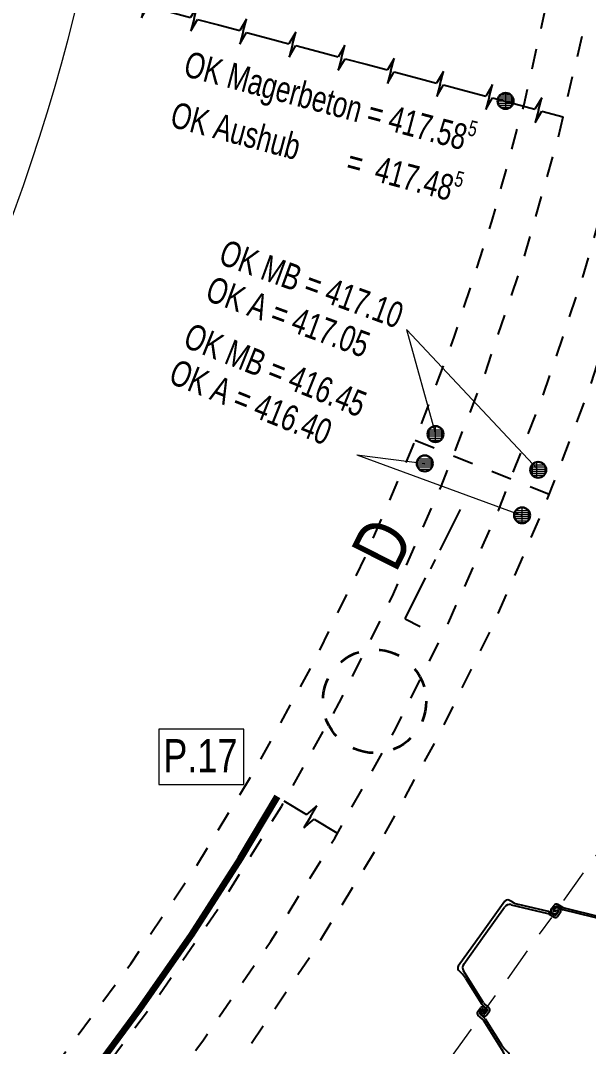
# Model space of a CAD drawing. Header units: metres. Extents: x 2681086.2 to 2681125.9, y 1225431.9 to 1225460.7.
# Drawn here: x 2681118.168 to 2681120.916, y 1225442.685 to 1225447.647 of the extents above; entities that cross this region are included whole.
import ezdxf

# ---------------------------------------------------------------- set-up
doc = ezdxf.new("R2010")
doc.units = ezdxf.units.M
for name, pattern in [('ALL_S17', [0.025, 0, -0.025]), ('AUSGEZOGEN', [0]), ('MITTE2_S7', [0.55, 0.375, -0.175]), ('STRICHLINIE2_S3', [0.125, 0.075, -0.05]), ('STRICHPUNKT2_S11', [0.245, 0.165, -0.04, 0, -0.04])]:
    doc.linetypes.add(name, pattern=pattern)
for name, color, linetype, lineweight in [('AXE', 4, 'MITTE2_S7', 18), ('Beton geschnitten', 8, 'AUSGEZOGEN', 25), ('Betonierfugen', 7, 'AUSGEZOGEN', 25), ('Design', 250, 'AUSGEZOGEN', 18), ('Stahl', 252, 'AUSGEZOGEN', 18), ('Standard', 7, 'AUSGEZOGEN', 13), ('Text Waende', 7, 'AUSGEZOGEN', 18), ('Vermassung Schnitte', 7, 'AUSGEZOGEN', 18)]:
    doc.layers.add(name, color=color, linetype=linetype, lineweight=lineweight)
doc.styles.add('ARIAL', font='arial.ttf')
pattern_1 = [(0, (2680800.786, 1224999.838), (0, 0.01), []), (90, (2680800.786, 1224999.838), (-0.01, 0), [])]

# ---------------------------------------------------------------- blocks, each defined once
blk = doc.blocks.new('COMPLEXOBJECT_64')
at = {"color": 7, "linetype": 'AUSGEZOGEN', "lineweight": 25, "transparency": 33554687}
for p, q in [((319.5936, 443.0152), (319.6074, 443.0344)), ((319.6152, 443.0282), (319.6033, 443.0116)), ((319.6207, 443.0279), (319.6194, 443.0288)), ((319.624, 443.0073), (319.622, 443.0258)), ((319.6241, 443.0371), (319.6302, 443.0328)), ((319.6171, 442.9801), (319.5954, 442.9992)), ((319.6041, 443.0049), (319.6251, 442.9864)), ((319.7192, 442.8206), (319.6217, 442.9748)), ((319.6309, 443.0106), (319.6278, 443.0063)), ((319.6297, 442.981), (319.7089, 442.8559)), ((319.7301, 442.8295), (319.7428, 442.817)), ((319.2506, 442.5377), (319.2644, 442.5569)), ((319.271, 442.5489), (319.2591, 442.5323)), ((319.2597, 442.5281), (319.2611, 442.5272)), ((319.2635, 442.5267), (319.2816, 442.5306)), ((319.3018, 442.5363), (319.2775, 442.5503)), ((319.2802, 442.5603), (319.3052, 442.5459)), ((319.2838, 442.5273), (319.2807, 442.523)), ((319.4522, 442.4986), (319.3084, 442.5336)), ((319.3117, 442.5432), (319.4889, 442.5)), ((319.2595, 442.5166), (319.2534, 442.521)), ((319.5, 442.4788), (319.484, 442.4868))]:
    blk.add_line(p, q, dxfattribs=at)
for points in [[(319.7444, 442.7975), (319.6317, 442.6405), (319.5189, 442.4835)], [(319.5204, 442.5117), (319.6193, 442.6494), (319.7182, 442.7871)]]:
    blk.add_lwpolyline(points, dxfattribs=at)
for centre, radius, start, end in [((319.6171, 443.0274), 0.012, 54.3126, 144.3126), ((319.6176, 443.0264), 0.003, 54.3126, 144.3126), ((319.619, 443.0255), 0.003, 6.3126, 54.3126), ((319.6244, 443.0246), 0.01, 13.7743, 54.3126), ((319.6147, 443.0223), 0.02, 324.3126, 13.7743), ((319.6034, 443.0082), 0.012, 144.3126, 228.602), ((319.6074, 443.0087), 0.005, 144.3126, 228.602), ((319.6005, 442.9614), 0.025, 32.3296, 48.602), ((319.6261, 443.0076), 0.00213, 186.3126, 324.3126), ((319.6086, 442.9677), 0.025, 32.3296, 48.602), ((319.8356, 442.9361), 0.15, 212.3296, 225.3126), ((319.6939, 442.8046), 0.03, 324.3126, 32.3296), ((319.7323, 442.8063), 0.015, 324.3126, 45.3126), ((319.2604, 442.5307), 0.012, 144.3126, 234.3126), ((319.2615, 442.5306), 0.003, 144.3126, 234.3126), ((319.2628, 442.5296), 0.003, 234.3126, 282.3126), ((319.2742, 442.5499), 0.012, 60.0232, 144.3126), ((319.275, 442.5459), 0.005, 60.0232, 144.3126), ((319.2821, 442.5285), 0.00213, 324.3126, 102.3126), ((319.3143, 442.5579), 0.025, 240.0232, 256.2957), ((319.3176, 442.5675), 0.025, 240.0232, 256.2957), ((319.2653, 442.5247), 0.01, 234.3126, 274.8509), ((319.2645, 442.5347), 0.02, 274.8509, 324.3126), ((319.4167, 442.3528), 0.15, 63.3126, 76.2957), ((319.496, 442.5292), 0.03, 256.2957, 324.3126), ((319.5067, 442.4922), 0.015, 243.3126, 324.3126)]:
    blk.add_arc(centre, radius, start, end, dxfattribs=at)
blk = doc.blocks.new('COMPLEXOBJECT_65')
at = {"color": 7, "linetype": 'AUSGEZOGEN', "lineweight": 25, "transparency": 33554687}
for p, q in [((319.7605, 443.5464), (319.7446, 443.5544)), ((319.7556, 443.5332), (319.9328, 443.49)), ((319.9362, 443.4996), (319.7924, 443.5347)), ((319.9912, 443.5122), (319.9851, 443.5166)), ((319.9394, 443.4874), (319.9644, 443.4729)), ((319.9671, 443.483), (319.9428, 443.497)), ((319.9638, 443.5102), (319.9608, 443.5059)), ((319.963, 443.5026), (319.9811, 443.5066)), ((319.9855, 443.5009), (319.9736, 443.4844)), ((319.9802, 443.4763), (319.9939, 443.4955)), ((319.9835, 443.5061), (319.9848, 443.5051)), ((319.5018, 443.2163), (319.5144, 443.2037)), ((319.6229, 443.0585), (319.5254, 443.2126)), ((319.5357, 443.1773), (319.6149, 443.0522)), ((319.6167, 443.0269), (319.6137, 443.0226)), ((319.6195, 443.0468), (319.6405, 443.0283)), ((319.6226, 443.0074), (319.6206, 443.0259)), ((319.6491, 443.034), (319.6275, 443.0531)), ((319.6412, 443.0216), (319.6294, 443.0051)), ((319.6143, 443.0005), (319.6204, 442.9961)), ((319.6252, 443.0044), (319.6238, 443.0053)), ((319.6372, 442.9988), (319.651, 443.018))]:
    blk.add_line(p, q, dxfattribs=at)
for points in [[(319.7257, 443.5497), (319.6129, 443.3927), (319.5001, 443.2357)], [(319.5263, 443.2461), (319.6252, 443.3838), (319.7242, 443.5216)]]:
    blk.add_lwpolyline(points, dxfattribs=at)
for centre, radius, start, end in [((319.7485, 443.5041), 0.03, 76.2956, 144.3126), ((319.7379, 443.541), 0.015, 63.3126, 144.3126), ((319.8279, 443.6804), 0.15, 243.3126, 256.2956), ((319.9801, 443.4985), 0.02, 94.8509, 144.3126), ((319.9792, 443.5085), 0.01, 54.3126, 94.8509), ((319.9269, 443.4657), 0.025, 60.0232, 76.2957), ((319.9303, 443.4753), 0.025, 60.0232, 76.2956), ((319.9625, 443.5047), 0.00213, 144.3126, 282.3126), ((319.9704, 443.4833), 0.012, 240.0232, 324.3126), ((319.9696, 443.4873), 0.005, 240.0232, 324.3126), ((319.9817, 443.5036), 0.003, 54.3126, 102.3126), ((319.9831, 443.5027), 0.003, 324.3126, 54.3126), ((319.9842, 443.5025), 0.012, 324.3126, 54.3126), ((319.5123, 443.2269), 0.015, 144.3126, 225.3126), ((319.5507, 443.2286), 0.03, 144.3126, 212.3296), ((319.4089, 443.0971), 0.15, 32.3296, 45.3126), ((319.6299, 443.011), 0.02, 144.3126, 193.7743), ((319.636, 443.0656), 0.025, 212.3296, 228.602), ((319.6185, 443.0257), 0.00213, 6.3126, 144.3126), ((319.644, 443.0718), 0.025, 212.3296, 228.602), ((319.6372, 443.0245), 0.005, 324.3126, 48.602), ((319.6412, 443.025), 0.012, 324.3126, 48.602), ((319.6202, 443.0086), 0.01, 193.7743, 234.3126), ((319.6274, 443.0058), 0.012, 234.3126, 324.3126), ((319.6256, 443.0078), 0.003, 186.3126, 234.3126), ((319.6269, 443.0068), 0.003, 234.3126, 324.3126)]:
    blk.add_arc(centre, radius, start, end, dxfattribs=at)
blk = doc.blocks.new('COMPLEXOBJECT_66')
at = {"color": 7, "linetype": 'AUSGEZOGEN', "lineweight": 25, "transparency": 33554687}
for p, q in [((320.2937, 443.9899), (320.3074, 444.009)), ((320.3171, 443.9548), (320.2955, 443.9739)), ((320.3153, 444.0028), (320.3034, 443.9862)), ((320.3041, 443.9796), (320.3252, 443.961)), ((320.3208, 444.0025), (320.3195, 444.0035)), ((320.3241, 443.982), (320.322, 444.0004)), ((320.3242, 444.0118), (320.3303, 444.0074)), ((320.331, 443.9852), (320.3279, 443.981)), ((320.4193, 443.7953), (320.3217, 443.9494)), ((320.3298, 443.9557), (320.4089, 443.8305)), ((320.4302, 443.8041), (320.4429, 443.7916)), ((319.9507, 443.5124), (319.9645, 443.5315)), ((319.971, 443.5235), (319.9591, 443.5069)), ((320.0019, 443.5109), (319.9776, 443.5249)), ((319.9802, 443.5349), (320.0052, 443.5205)), ((320.0118, 443.5179), (320.189, 443.4747)), ((319.9596, 443.4912), (319.9535, 443.4956)), ((319.9598, 443.5027), (319.9611, 443.5018)), ((319.9635, 443.5013), (319.9817, 443.5053)), ((319.9839, 443.5019), (319.9808, 443.4977)), ((320.1523, 443.4732), (320.0084, 443.5083)), ((320.2, 443.4535), (320.1841, 443.4615))]:
    blk.add_line(p, q, dxfattribs=at)
for points in [[(320.4445, 443.7722), (320.3317, 443.6151), (320.2189, 443.4581)], [(320.2205, 443.4863), (320.3194, 443.624), (320.4183, 443.7617)]]:
    blk.add_lwpolyline(points, dxfattribs=at)
for centre, radius, start, end in [((320.3172, 444.002), 0.012, 54.3126, 144.3126), ((320.3034, 443.9829), 0.012, 144.3126, 228.602), ((320.3074, 443.9833), 0.005, 144.3126, 228.602), ((320.3177, 444.001), 0.003, 54.3126, 144.3126), ((320.319, 444.0001), 0.003, 6.3126, 54.3126), ((320.3262, 443.9822), 0.00213, 186.3126, 324.3126), ((320.3244, 443.9993), 0.01, 13.7743, 54.3126), ((320.3147, 443.9969), 0.02, 324.3126, 13.7743), ((320.3006, 443.936), 0.025, 32.3296, 48.602), ((320.3086, 443.9423), 0.025, 32.3296, 48.602), ((320.5357, 443.9108), 0.15, 212.3296, 225.3126), ((320.3939, 443.7792), 0.03, 324.3126, 32.3296), ((320.4323, 443.7809), 0.015, 324.3126, 45.3126), ((319.9742, 443.5245), 0.012, 60.0232, 144.3126), ((319.9751, 443.5206), 0.005, 60.0232, 144.3126), ((320.0177, 443.5422), 0.025, 240.0232, 256.2957), ((319.9605, 443.5054), 0.012, 144.3126, 234.3126), ((319.9616, 443.5052), 0.003, 144.3126, 234.3126), ((319.9654, 443.4994), 0.01, 234.3126, 274.8509), ((319.9629, 443.5042), 0.003, 234.3126, 282.3126), ((319.9645, 443.5093), 0.02, 274.8509, 324.3126), ((319.9821, 443.5032), 0.00213, 324.3126, 102.3126), ((320.0143, 443.5326), 0.025, 240.0232, 256.2957), ((320.1167, 443.3275), 0.15, 63.3126, 76.2957), ((320.1961, 443.5038), 0.03, 256.2957, 324.3126), ((320.2068, 443.4669), 0.015, 243.3126, 324.3126)]:
    blk.add_arc(centre, radius, start, end, dxfattribs=at)
blk = doc.blocks.new('MUSTERELEMENT_8')
at = {"layer": 'Betonierfugen', "color": 7, "linetype": 'AUSGEZOGEN', "lineweight": 25, "transparency": 33554687}
for p, q in [((313.103, 449.1817), (313.2054, 449.1545)), ((313.2381, 449.2104), (313.2054, 449.1545)), ((313.222, 449.15), (313.2381, 449.2104)), ((313.222, 449.15), (313.206, 449.0896)), ((313.206, 449.0896), (313.2387, 449.1456)), ((313.2387, 449.1456), (313.3411, 449.1183)), ((313.4762, 449.1471), (313.4434, 449.0911)), ((313.4601, 449.0867), (313.4762, 449.1471)), ((313.3411, 449.1183), (313.4434, 449.0911)), ((313.4601, 449.0867), (313.444, 449.0263)), ((313.444, 449.0263), (313.4768, 449.0822)), ((313.4768, 449.0822), (313.5791, 449.055)), ((313.7143, 449.0837), (313.6815, 449.0277)), ((313.6982, 449.0233), (313.7143, 449.0837)), ((313.5791, 449.055), (313.6815, 449.0277)), ((313.6982, 449.0233), (313.6821, 448.9629)), ((313.6821, 448.9629), (313.7148, 449.0188)), ((313.7148, 449.0188), (313.8172, 448.9916)), ((313.8172, 448.9916), (313.9196, 448.9643)), ((313.9523, 449.0203), (313.9196, 448.9643)), ((313.9362, 448.9599), (313.9523, 449.0203)), ((313.9362, 448.9599), (313.9202, 448.8995)), ((313.9202, 448.8995), (313.9529, 448.9555)), ((313.9529, 448.9555), (314.0553, 448.9282)), ((314.0553, 448.9282), (314.1577, 448.901)), ((314.1904, 448.9569), (314.1577, 448.901)), ((314.1743, 448.8965), (314.1904, 448.9569)), ((314.1743, 448.8965), (314.1582, 448.8361)), ((314.1582, 448.8361), (314.191, 448.8921)), ((314.191, 448.8921), (314.2934, 448.8648)), ((314.4285, 448.8935), (314.3957, 448.8376)), ((314.4124, 448.8331), (314.4285, 448.8935)), ((314.2934, 448.8648), (314.3957, 448.8376)), ((314.4124, 448.8331), (314.3963, 448.7728)), ((314.3963, 448.7728), (314.4291, 448.8287)), ((314.4291, 448.8287), (314.5314, 448.8015)), ((314.6665, 448.8302), (314.6338, 448.7742)), ((314.6505, 448.7698), (314.6665, 448.8302)), ((314.5314, 448.8015), (314.6338, 448.7742)), ((314.6505, 448.7698), (314.6344, 448.7094)), ((314.6344, 448.7094), (314.6671, 448.7653)), ((314.6671, 448.7653), (314.7695, 448.7381)), ((314.7695, 448.7381), (314.8719, 448.7108)), ((314.9046, 448.7668), (314.8719, 448.7108)), ((314.8885, 448.7064), (314.9046, 448.7668)), ((314.8885, 448.7064), (314.8724, 448.646)), ((314.8724, 448.646), (314.9052, 448.702)), ((314.9052, 448.702), (315.0076, 448.6747)), ((315.1427, 448.7034), (315.1099, 448.6475)), ((315.1266, 448.643), (315.1427, 448.7034)), ((315.0076, 448.6747), (315.1099, 448.6475)), ((315.1266, 448.643), (315.1105, 448.5826)), ((315.1105, 448.5826), (315.1433, 448.6386)), ((315.1433, 448.6386), (315.2456, 448.6113)), ((315.3807, 448.64), (315.348, 448.5841)), ((315.3647, 448.5796), (315.3807, 448.64)), ((315.2456, 448.6113), (315.348, 448.5841)), ((315.3647, 448.5796), (315.3486, 448.5192)), ((315.6188, 448.5767), (315.5861, 448.5207)), ((315.6027, 448.5163), (315.6188, 448.5767)), ((315.3486, 448.5192), (315.3813, 448.5752)), ((315.3813, 448.5752), (315.4837, 448.548)), ((315.4837, 448.548), (315.5861, 448.5207)), ((315.6027, 448.5163), (315.5867, 448.4559)), ((315.5867, 448.4559), (315.6194, 448.5118)), ((315.6194, 448.5118), (315.7218, 448.4846)), ((315.7218, 448.4846), (315.8241, 448.4573)), ((315.8569, 448.5133), (315.8241, 448.4573)), ((315.8408, 448.4529), (315.8569, 448.5133)), ((315.8408, 448.4529), (315.8247, 448.3925)), ((315.8247, 448.3925), (315.8575, 448.4484)), ((315.8575, 448.4484), (315.9598, 448.4212)), ((316.095, 448.4499), (316.0622, 448.3939)), ((316.0789, 448.3895), (316.095, 448.4499)), ((315.9598, 448.4212), (316.0622, 448.3939)), ((316.0789, 448.3895), (316.0628, 448.3291)), ((316.0628, 448.3291), (316.0955, 448.3851)), ((316.0955, 448.3851), (316.1979, 448.3578)), ((316.333, 448.3865), (316.3003, 448.3306)), ((316.3169, 448.3261), (316.333, 448.3865)), ((316.1979, 448.3578), (316.3003, 448.3306)), ((316.3169, 448.3261), (316.3009, 448.2657)), ((316.3009, 448.2657), (316.3336, 448.3217)), ((316.3336, 448.3217), (316.436, 448.2944)), ((316.436, 448.2944), (316.5383, 448.2672)), ((316.5711, 448.3231), (316.5383, 448.2672)), ((316.555, 448.2628), (316.5711, 448.3231)), ((316.555, 448.2628), (316.5389, 448.2024)), ((316.5389, 448.2024), (316.5717, 448.2583)), ((316.5717, 448.2583), (316.674, 448.2311)), ((316.674, 448.2311), (316.7764, 448.2038)), ((316.8092, 448.2598), (316.7764, 448.2038)), ((316.7931, 448.1994), (316.8092, 448.2598)), ((316.7931, 448.1994), (316.777, 448.139)), ((316.777, 448.139), (316.8097, 448.1949)), ((316.8097, 448.1949), (316.9121, 448.1677)), ((317.0472, 448.1964), (317.0145, 448.1404)), ((317.0312, 448.136), (317.0472, 448.1964)), ((316.9121, 448.1677), (317.0145, 448.1404)), ((317.0312, 448.136), (317.0151, 448.0756)), ((317.0151, 448.0756), (317.0478, 448.1316)), ((317.0478, 448.1316), (317.1502, 448.1043)), ((317.2853, 448.133), (317.2526, 448.0771)), ((317.2692, 448.0726), (317.2853, 448.133)), ((317.1502, 448.1043), (317.2526, 448.0771)), ((317.2692, 448.0726), (317.2531, 448.0122)), ((317.2531, 448.0122), (317.2859, 448.0682)), ((317.2859, 448.0682), (317.3883, 448.0409)), ((317.3883, 448.0409), (317.4906, 448.0137)), ((317.5234, 448.0696), (317.4906, 448.0137)), ((317.5073, 448.0092), (317.5234, 448.0696)), ((317.5073, 448.0092), (317.4912, 447.9488)), ((317.4912, 447.9488), (317.524, 448.0048)), ((317.524, 448.0048), (317.6263, 447.9776)), ((317.7614, 448.0063), (317.7287, 447.9503)), ((317.7454, 447.9459), (317.7614, 448.0063)), ((317.6263, 447.9776), (317.7287, 447.9503)), ((317.7454, 447.9459), (317.7293, 447.8855)), ((317.7293, 447.8855), (317.762, 447.9414)), ((317.762, 447.9414), (317.8644, 447.9142)), ((317.9995, 447.9429), (317.9668, 447.8869)), ((317.9834, 447.8825), (317.9995, 447.9429)), ((317.8644, 447.9142), (317.9668, 447.8869)), ((317.9834, 447.8825), (317.9674, 447.8221)), ((317.9674, 447.8221), (318.0001, 447.8781)), ((318.0001, 447.8781), (318.1025, 447.8508)), ((318.1025, 447.8508), (318.2048, 447.8235)), ((318.2376, 447.8795), (318.2048, 447.8235)), ((318.2215, 447.8191), (318.2376, 447.8795)), ((318.2215, 447.8191), (318.2054, 447.7587)), ((318.2054, 447.7587), (318.2382, 447.8147)), ((318.2382, 447.8147), (318.3405, 447.7874)), ((318.3405, 447.7874), (318.4429, 447.7602)), ((318.4757, 447.8161), (318.4429, 447.7602)), ((318.4596, 447.7557), (318.4757, 447.8161)), ((318.4596, 447.7557), (318.4435, 447.6953)), ((318.4435, 447.6953), (318.4762, 447.7513)), ((318.4762, 447.7513), (318.5786, 447.724)), ((318.7137, 447.7528), (318.681, 447.6968)), ((318.6976, 447.6924), (318.7137, 447.7528)), ((318.5786, 447.724), (318.681, 447.6968)), ((318.6976, 447.6924), (318.6816, 447.632)), ((318.6816, 447.632), (318.7143, 447.6879)), ((318.7143, 447.6879), (318.8167, 447.6607)), ((318.9518, 447.6894), (318.919, 447.6334)), ((318.9357, 447.629), (318.9518, 447.6894)), ((318.8167, 447.6607), (318.919, 447.6334)), ((318.9357, 447.629), (318.9196, 447.5686)), ((318.9196, 447.5686), (318.9524, 447.6245)), ((318.9524, 447.6245), (319.0547, 447.5973)), ((319.0547, 447.5973), (319.1571, 447.57)), ((319.1899, 447.626), (319.1571, 447.57)), ((319.1738, 447.5656), (319.1899, 447.626)), ((319.1738, 447.5656), (319.1577, 447.5052)), ((319.1577, 447.5052), (319.1904, 447.5612)), ((319.1904, 447.5612), (319.2928, 447.5339)), ((319.4279, 447.5626), (319.3952, 447.5067)), ((319.4119, 447.5022), (319.4279, 447.5626)), ((319.2928, 447.5339), (319.3952, 447.5067)), ((319.4119, 447.5022), (319.3958, 447.4418)), ((319.3958, 447.4418), (319.4285, 447.4978)), ((319.4285, 447.4978), (319.5309, 447.4705)), ((319.666, 447.4992), (319.6333, 447.4433)), ((319.6499, 447.4388), (319.666, 447.4992)), ((319.5309, 447.4705), (319.6333, 447.4433)), ((319.6499, 447.4388), (319.6338, 447.3785)), ((319.9041, 447.4359), (319.8713, 447.3799)), ((319.888, 447.3755), (319.9041, 447.4359)), ((319.6338, 447.3785), (319.6666, 447.4344)), ((319.6666, 447.4344), (319.769, 447.4072)), ((319.769, 447.4072), (319.8713, 447.3799)), ((319.888, 447.3755), (319.8719, 447.3151)), ((319.8719, 447.3151), (319.9047, 447.371)), ((319.9047, 447.371), (320.007, 447.3438)), ((320.007, 447.3438), (320.007, 447.3438))]:
    blk.add_line(p, q, dxfattribs=at)
blk = doc.blocks.new('MUSTERELEMENT_14')
at = {"layer": 'Betonierfugen', "color": 7, "linetype": 'AUSGEZOGEN', "lineweight": 25, "transparency": 33554687}
for p, q in [((318.6558, 444.0351), (318.7664, 443.9687)), ((318.8166, 444.0115), (318.7664, 443.9687)), ((318.7844, 443.9579), (318.8166, 444.0115)), ((318.7844, 443.9579), (318.7523, 443.9043)), ((318.7523, 443.9043), (318.8025, 443.9471)), ((318.8025, 443.9471), (318.9131, 443.8807)), ((318.9131, 443.8807), (318.9131, 443.8807))]:
    blk.add_line(p, q, dxfattribs=at)

msp = doc.modelspace()

# ---------------------------------------------------------------- hatches: boundary and pattern name
at = {"layer": 'Standard', "linetype": 'AUSGEZOGEN', "lineweight": 13, "transparency": 33554687}
h = msp.add_hatch(dxfattribs=at)
h.set_pattern_fill('SCHRAFFUR_10', scale=0.05, style=0, pattern_type=2)
h.set_pattern_definition(pattern_1)
h.paths.add_polyline_path([(2681120.535, 1225447.225), (2681120.537, 1225447.226), (2681120.539, 1225447.227), (2681120.541, 1225447.229), (2681120.543, 1225447.231), (2681120.544, 1225447.232), (2681120.546, 1225447.234), (2681120.547, 1225447.236), (2681120.548, 1225447.238), (2681120.55, 1225447.24), (2681120.551, 1225447.242), (2681120.552, 1225447.245), (2681120.552, 1225447.247), (2681120.553, 1225447.249), (2681120.553, 1225447.252), (2681120.554, 1225447.254), (2681120.554, 1225447.257), (2681120.554, 1225447.259), (2681120.554, 1225447.261), (2681120.553, 1225447.264), (2681120.553, 1225447.266), (2681120.552, 1225447.268), (2681120.552, 1225447.271), (2681120.551, 1225447.273), (2681120.55, 1225447.275), (2681120.548, 1225447.277), (2681120.547, 1225447.279), (2681120.546, 1225447.281), (2681120.544, 1225447.283), (2681120.542, 1225447.285), (2681120.541, 1225447.287), (2681120.539, 1225447.288), (2681120.537, 1225447.29), (2681120.535, 1225447.291), (2681120.533, 1225447.292), (2681120.531, 1225447.293), (2681120.528, 1225447.294), (2681120.526, 1225447.295), (2681120.524, 1225447.295), (2681120.521, 1225447.296), (2681120.519, 1225447.296), (2681120.516, 1225447.296), (2681120.514, 1225447.296), (2681120.512, 1225447.296), (2681120.509, 1225447.296), (2681120.507, 1225447.295), (2681120.505, 1225447.295), (2681120.502, 1225447.294), (2681120.5, 1225447.293), (2681120.498, 1225447.292), (2681120.496, 1225447.291), (2681120.494, 1225447.29), (2681120.492, 1225447.288), (2681120.49, 1225447.287), (2681120.488, 1225447.285), (2681120.486, 1225447.283), (2681120.485, 1225447.281), (2681120.483, 1225447.279), (2681120.482, 1225447.277), (2681120.481, 1225447.275), (2681120.48, 1225447.273), (2681120.479, 1225447.271), (2681120.478, 1225447.268), (2681120.478, 1225447.266), (2681120.477, 1225447.264), (2681120.477, 1225447.261), (2681120.477, 1225447.259), (2681120.477, 1225447.257), (2681120.477, 1225447.254), (2681120.477, 1225447.252), (2681120.478, 1225447.249), (2681120.478, 1225447.247), (2681120.479, 1225447.245), (2681120.48, 1225447.242), (2681120.481, 1225447.24), (2681120.482, 1225447.238), (2681120.484, 1225447.236), (2681120.485, 1225447.234), (2681120.486, 1225447.232), (2681120.488, 1225447.231), (2681120.49, 1225447.229), (2681120.492, 1225447.227), (2681120.494, 1225447.226), (2681120.496, 1225447.225), (2681120.498, 1225447.223), (2681120.5, 1225447.222), (2681120.502, 1225447.222), (2681120.505, 1225447.221), (2681120.507, 1225447.22), (2681120.509, 1225447.22), (2681120.512, 1225447.219), (2681120.514, 1225447.219), (2681120.517, 1225447.219), (2681120.519, 1225447.219), (2681120.521, 1225447.22), (2681120.524, 1225447.22), (2681120.526, 1225447.221), (2681120.528, 1225447.222), (2681120.531, 1225447.222), (2681120.533, 1225447.223)], flags=0)
h = msp.add_hatch(dxfattribs=at)
h.set_pattern_fill('SCHRAFFUR_10', scale=0.05, style=0, pattern_type=2)
h.set_pattern_definition(pattern_1)
h.paths.add_polyline_path([(2681120.163, 1225445.683), (2681120.161, 1225445.682), (2681120.159, 1225445.681), (2681120.157, 1225445.68), (2681120.155, 1225445.679), (2681120.153, 1225445.677), (2681120.151, 1225445.676), (2681120.149, 1225445.674), (2681120.147, 1225445.672), (2681120.146, 1225445.67), (2681120.144, 1225445.669), (2681120.143, 1225445.667), (2681120.142, 1225445.664), (2681120.141, 1225445.662), (2681120.14, 1225445.66), (2681120.139, 1225445.658), (2681120.139, 1225445.655), (2681120.138, 1225445.653), (2681120.138, 1225445.651), (2681120.138, 1225445.648), (2681120.138, 1225445.646), (2681120.138, 1225445.643), (2681120.138, 1225445.641), (2681120.138, 1225445.639), (2681120.139, 1225445.636), (2681120.14, 1225445.634), (2681120.14, 1225445.632), (2681120.141, 1225445.63), (2681120.143, 1225445.627), (2681120.144, 1225445.625), (2681120.145, 1225445.623), (2681120.147, 1225445.621), (2681120.148, 1225445.62), (2681120.15, 1225445.618), (2681120.152, 1225445.616), (2681120.154, 1225445.615), (2681120.156, 1225445.614), (2681120.158, 1225445.612), (2681120.16, 1225445.611), (2681120.163, 1225445.611), (2681120.165, 1225445.61), (2681120.167, 1225445.609), (2681120.169, 1225445.609), (2681120.172, 1225445.608), (2681120.174, 1225445.608), (2681120.177, 1225445.608), (2681120.179, 1225445.608), (2681120.182, 1225445.608), (2681120.184, 1225445.609), (2681120.186, 1225445.609), (2681120.189, 1225445.61), (2681120.191, 1225445.611), (2681120.193, 1225445.612), (2681120.195, 1225445.613), (2681120.197, 1225445.614), (2681120.199, 1225445.616), (2681120.201, 1225445.617), (2681120.203, 1225445.619), (2681120.205, 1225445.621), (2681120.206, 1225445.623), (2681120.208, 1225445.625), (2681120.209, 1225445.627), (2681120.21, 1225445.629), (2681120.211, 1225445.631), (2681120.212, 1225445.633), (2681120.213, 1225445.635), (2681120.213, 1225445.638), (2681120.214, 1225445.64), (2681120.214, 1225445.642), (2681120.214, 1225445.645), (2681120.214, 1225445.647), (2681120.214, 1225445.65), (2681120.214, 1225445.652), (2681120.214, 1225445.654), (2681120.213, 1225445.657), (2681120.212, 1225445.659), (2681120.211, 1225445.661), (2681120.21, 1225445.664), (2681120.209, 1225445.666), (2681120.208, 1225445.668), (2681120.207, 1225445.67), (2681120.205, 1225445.672), (2681120.204, 1225445.673), (2681120.202, 1225445.675), (2681120.2, 1225445.677), (2681120.198, 1225445.678), (2681120.196, 1225445.679), (2681120.194, 1225445.681), (2681120.192, 1225445.682), (2681120.189, 1225445.683), (2681120.187, 1225445.683), (2681120.185, 1225445.684), (2681120.182, 1225445.684), (2681120.18, 1225445.685), (2681120.178, 1225445.685), (2681120.175, 1225445.685), (2681120.173, 1225445.685), (2681120.17, 1225445.685), (2681120.168, 1225445.684), (2681120.166, 1225445.684)], flags=0)
h = msp.add_hatch(dxfattribs=at)
h.set_pattern_fill('SCHRAFFUR_10', scale=0.05, style=0, pattern_type=2)
h.set_pattern_definition(pattern_1)
h.paths.add_polyline_path([(2681120.112, 1225445.541), (2681120.11, 1225445.54), (2681120.107, 1225445.539), (2681120.105, 1225445.538), (2681120.103, 1225445.537), (2681120.101, 1225445.536), (2681120.099, 1225445.534), (2681120.098, 1225445.532), (2681120.096, 1225445.531), (2681120.094, 1225445.529), (2681120.093, 1225445.527), (2681120.092, 1225445.525), (2681120.09, 1225445.523), (2681120.089, 1225445.521), (2681120.088, 1225445.518), (2681120.088, 1225445.516), (2681120.087, 1225445.514), (2681120.086, 1225445.511), (2681120.086, 1225445.509), (2681120.086, 1225445.507), (2681120.086, 1225445.504), (2681120.086, 1225445.502), (2681120.086, 1225445.499), (2681120.087, 1225445.497), (2681120.087, 1225445.495), (2681120.088, 1225445.492), (2681120.089, 1225445.49), (2681120.09, 1225445.488), (2681120.091, 1225445.486), (2681120.092, 1225445.484), (2681120.094, 1225445.482), (2681120.095, 1225445.48), (2681120.097, 1225445.478), (2681120.099, 1225445.476), (2681120.1, 1225445.475), (2681120.102, 1225445.473), (2681120.104, 1225445.472), (2681120.106, 1225445.471), (2681120.109, 1225445.47), (2681120.111, 1225445.469), (2681120.113, 1225445.468), (2681120.116, 1225445.468), (2681120.118, 1225445.467), (2681120.12, 1225445.467), (2681120.123, 1225445.467), (2681120.125, 1225445.466), (2681120.128, 1225445.467), (2681120.13, 1225445.467), (2681120.132, 1225445.467), (2681120.135, 1225445.468), (2681120.137, 1225445.469), (2681120.139, 1225445.469), (2681120.141, 1225445.47), (2681120.144, 1225445.472), (2681120.146, 1225445.473), (2681120.148, 1225445.474), (2681120.149, 1225445.476), (2681120.151, 1225445.477), (2681120.153, 1225445.479), (2681120.154, 1225445.481), (2681120.156, 1225445.483), (2681120.157, 1225445.485), (2681120.158, 1225445.487), (2681120.159, 1225445.489), (2681120.16, 1225445.491), (2681120.161, 1225445.494), (2681120.162, 1225445.496), (2681120.162, 1225445.498), (2681120.163, 1225445.501), (2681120.163, 1225445.503), (2681120.163, 1225445.506), (2681120.163, 1225445.508), (2681120.162, 1225445.51), (2681120.162, 1225445.513), (2681120.161, 1225445.515), (2681120.161, 1225445.518), (2681120.16, 1225445.52), (2681120.159, 1225445.522), (2681120.158, 1225445.524), (2681120.156, 1225445.526), (2681120.155, 1225445.528), (2681120.154, 1225445.53), (2681120.152, 1225445.532), (2681120.15, 1225445.533), (2681120.148, 1225445.535), (2681120.146, 1225445.536), (2681120.144, 1225445.538), (2681120.142, 1225445.539), (2681120.14, 1225445.54), (2681120.138, 1225445.541), (2681120.136, 1225445.542), (2681120.133, 1225445.542), (2681120.131, 1225445.543), (2681120.128, 1225445.543), (2681120.126, 1225445.543), (2681120.124, 1225445.543), (2681120.121, 1225445.543), (2681120.119, 1225445.543), (2681120.116, 1225445.543), (2681120.114, 1225445.542)], flags=0)
h = msp.add_hatch(dxfattribs=at)
h.set_pattern_fill('SCHRAFFUR_10', scale=0.05, style=0, pattern_type=2)
h.set_pattern_definition(pattern_1)
h.paths.add_polyline_path([(2681120.661, 1225445.51), (2681120.658, 1225445.509), (2681120.656, 1225445.508), (2681120.654, 1225445.507), (2681120.652, 1225445.506), (2681120.65, 1225445.504), (2681120.648, 1225445.503), (2681120.646, 1225445.501), (2681120.645, 1225445.5), (2681120.643, 1225445.498), (2681120.642, 1225445.496), (2681120.64, 1225445.494), (2681120.639, 1225445.492), (2681120.638, 1225445.489), (2681120.637, 1225445.487), (2681120.636, 1225445.485), (2681120.636, 1225445.483), (2681120.635, 1225445.48), (2681120.635, 1225445.478), (2681120.635, 1225445.475), (2681120.635, 1225445.473), (2681120.635, 1225445.471), (2681120.635, 1225445.468), (2681120.636, 1225445.466), (2681120.636, 1225445.464), (2681120.637, 1225445.461), (2681120.638, 1225445.459), (2681120.639, 1225445.457), (2681120.64, 1225445.455), (2681120.641, 1225445.453), (2681120.643, 1225445.451), (2681120.644, 1225445.449), (2681120.646, 1225445.447), (2681120.647, 1225445.445), (2681120.649, 1225445.444), (2681120.651, 1225445.442), (2681120.653, 1225445.441), (2681120.655, 1225445.44), (2681120.658, 1225445.439), (2681120.66, 1225445.438), (2681120.662, 1225445.437), (2681120.664, 1225445.436), (2681120.667, 1225445.436), (2681120.669, 1225445.436), (2681120.672, 1225445.435), (2681120.674, 1225445.435), (2681120.676, 1225445.435), (2681120.679, 1225445.436), (2681120.681, 1225445.436), (2681120.684, 1225445.437), (2681120.686, 1225445.437), (2681120.688, 1225445.438), (2681120.69, 1225445.439), (2681120.692, 1225445.44), (2681120.694, 1225445.442), (2681120.696, 1225445.443), (2681120.698, 1225445.445), (2681120.7, 1225445.446), (2681120.702, 1225445.448), (2681120.703, 1225445.45), (2681120.705, 1225445.452), (2681120.706, 1225445.454), (2681120.707, 1225445.456), (2681120.708, 1225445.458), (2681120.709, 1225445.46), (2681120.71, 1225445.463), (2681120.711, 1225445.465), (2681120.711, 1225445.467), (2681120.712, 1225445.47), (2681120.712, 1225445.472), (2681120.712, 1225445.475), (2681120.712, 1225445.477), (2681120.711, 1225445.479), (2681120.711, 1225445.482), (2681120.71, 1225445.484), (2681120.71, 1225445.486), (2681120.709, 1225445.489), (2681120.708, 1225445.491), (2681120.707, 1225445.493), (2681120.705, 1225445.495), (2681120.704, 1225445.497), (2681120.702, 1225445.499), (2681120.701, 1225445.501), (2681120.699, 1225445.502), (2681120.697, 1225445.504), (2681120.695, 1225445.505), (2681120.693, 1225445.507), (2681120.691, 1225445.508), (2681120.689, 1225445.509), (2681120.687, 1225445.51), (2681120.684, 1225445.511), (2681120.682, 1225445.511), (2681120.68, 1225445.512), (2681120.677, 1225445.512), (2681120.675, 1225445.512), (2681120.673, 1225445.512), (2681120.67, 1225445.512), (2681120.668, 1225445.512), (2681120.665, 1225445.511), (2681120.663, 1225445.511)], flags=0)
h = msp.add_hatch(dxfattribs=at)
h.set_pattern_fill('SCHRAFFUR_10', scale=0.05, style=0, pattern_type=2)
h.set_pattern_definition(pattern_1)
h.paths.add_polyline_path([(2681120.582, 1225445.29), (2681120.58, 1225445.289), (2681120.577, 1225445.288), (2681120.575, 1225445.287), (2681120.573, 1225445.286), (2681120.571, 1225445.285), (2681120.569, 1225445.283), (2681120.568, 1225445.281), (2681120.566, 1225445.28), (2681120.564, 1225445.278), (2681120.563, 1225445.276), (2681120.562, 1225445.274), (2681120.56, 1225445.272), (2681120.559, 1225445.27), (2681120.558, 1225445.267), (2681120.558, 1225445.265), (2681120.557, 1225445.263), (2681120.557, 1225445.26), (2681120.556, 1225445.258), (2681120.556, 1225445.256), (2681120.556, 1225445.253), (2681120.556, 1225445.251), (2681120.556, 1225445.248), (2681120.557, 1225445.246), (2681120.557, 1225445.244), (2681120.558, 1225445.241), (2681120.559, 1225445.239), (2681120.56, 1225445.237), (2681120.561, 1225445.235), (2681120.562, 1225445.233), (2681120.564, 1225445.231), (2681120.565, 1225445.229), (2681120.567, 1225445.227), (2681120.569, 1225445.225), (2681120.571, 1225445.224), (2681120.572, 1225445.222), (2681120.574, 1225445.221), (2681120.577, 1225445.22), (2681120.579, 1225445.219), (2681120.581, 1225445.218), (2681120.583, 1225445.217), (2681120.586, 1225445.216), (2681120.588, 1225445.216), (2681120.59, 1225445.216), (2681120.593, 1225445.215), (2681120.595, 1225445.215), (2681120.598, 1225445.215), (2681120.6, 1225445.216), (2681120.602, 1225445.216), (2681120.605, 1225445.217), (2681120.607, 1225445.217), (2681120.609, 1225445.218), (2681120.612, 1225445.219), (2681120.614, 1225445.22), (2681120.616, 1225445.222), (2681120.618, 1225445.223), (2681120.62, 1225445.225), (2681120.621, 1225445.226), (2681120.623, 1225445.228), (2681120.625, 1225445.23), (2681120.626, 1225445.232), (2681120.627, 1225445.234), (2681120.629, 1225445.236), (2681120.63, 1225445.238), (2681120.631, 1225445.24), (2681120.631, 1225445.243), (2681120.632, 1225445.245), (2681120.632, 1225445.247), (2681120.633, 1225445.25), (2681120.633, 1225445.252), (2681120.633, 1225445.255), (2681120.633, 1225445.257), (2681120.633, 1225445.259), (2681120.632, 1225445.262), (2681120.632, 1225445.264), (2681120.631, 1225445.266), (2681120.63, 1225445.269), (2681120.629, 1225445.271), (2681120.628, 1225445.273), (2681120.627, 1225445.275), (2681120.625, 1225445.277), (2681120.624, 1225445.279), (2681120.622, 1225445.281), (2681120.62, 1225445.282), (2681120.618, 1225445.284), (2681120.617, 1225445.285), (2681120.614, 1225445.287), (2681120.612, 1225445.288), (2681120.61, 1225445.289), (2681120.608, 1225445.29), (2681120.606, 1225445.291), (2681120.603, 1225445.291), (2681120.601, 1225445.292), (2681120.599, 1225445.292), (2681120.596, 1225445.292), (2681120.594, 1225445.292), (2681120.591, 1225445.292), (2681120.589, 1225445.292), (2681120.587, 1225445.291), (2681120.584, 1225445.291)], flags=0)

# ---------------------------------------------------------------- linework, layer by layer
at = {"layer": 'AXE', "color": 52, "linetype": 'AUSGEZOGEN', "transparency": 33554687}
for p, q in [((2681120.765, 1225443.34), (2681120.757, 1225443.345)), ((2681120.757, 1225443.345), (2681120.765, 1225443.34)), ((2681120.758, 1225443.339), (2681120.764, 1225443.347)), ((2681120.764, 1225443.347), (2681120.758, 1225443.339)), ((2681120.407, 1225442.858), (2681120.415, 1225442.852)), ((2681120.415, 1225442.852), (2681120.407, 1225442.858)), ((2681120.415, 1225442.852), (2681120.407, 1225442.858)), ((2681120.407, 1225442.858), (2681120.415, 1225442.852)), ((2681120.407, 1225442.858), (2681120.415, 1225442.852)), ((2681120.415, 1225442.852), (2681120.407, 1225442.858)), ((2681120.408, 1225442.851), (2681120.414, 1225442.859)), ((2681120.414, 1225442.859), (2681120.408, 1225442.851)), ((2681120.414, 1225442.859), (2681120.408, 1225442.851)), ((2681120.408, 1225442.851), (2681120.414, 1225442.859)), ((2681120.408, 1225442.851), (2681120.414, 1225442.859)), ((2681120.414, 1225442.859), (2681120.408, 1225442.851))]:
    msp.add_line(p, q, dxfattribs=at)
at = {"layer": 'Beton geschnitten', "color": 7, "linetype": 'ALL_S17', "lineweight": 25, "transparency": 33554687}
msp.add_line((2681120.077, 1225445.617), (2681120.727, 1225445.356), dxfattribs=at)
for radius, start, end in [(12.45, 264.8419, 348.6801), (13.15, 264.7689, 348.4889), (12.65, 264.8202, 348.0605), (12.95, 264.7889, 348.0605)]:
    msp.add_arc((2681108.527, 1225450.264), radius, start, end, dxfattribs=at)
at = {"layer": 'Beton geschnitten', "transparency": 33554687}
for radius in [15.371, 16.371]:
    msp.add_arc((2681108.527, 1225450.258), radius, 261.6608, 345.8775, dxfattribs=at)
at = {"layer": 'Design', "color": 7, "linetype": 'STRICHLINIE2_S3', "lineweight": 35, "transparency": 33554687}
msp.add_circle((2681119.881, 1225444.355), 0.25, dxfattribs=at)
at = {"layer": 'Design', "color": 7, "linetype": 'AUSGEZOGEN', "lineweight": 13, "transparency": 33554687}
msp.add_arc((2681108.825, 1225450.091), 9.9032, 301.2063, 346.6118, dxfattribs=at)
at = {"layer": 'Stahl', "color": 7, "linetype": 'AUSGEZOGEN', "lineweight": 13, "transparency": 33554687}
for p, q in [((2681120.035, 1225446.152), (2681120.673, 1225445.474)), ((2681120.035, 1225446.152), (2681120.176, 1225445.647)), ((2681119.796, 1225445.546), (2681120.595, 1225445.254)), ((2681119.796, 1225445.546), (2681120.124, 1225445.505))]:
    msp.add_line(p, q, dxfattribs=at)
at = {"layer": 'Stahl', "color": 5, "linetype": 'AUSGEZOGEN', "lineweight": 100, "transparency": 33554687}
msp.add_lwpolyline([(2681114.259, 1225439.004), (2681114.515, 1225439.137), (2681114.896, 1225439.352), (2681115.269, 1225439.581), (2681115.634, 1225439.822), (2681115.99, 1225440.076), (2681116.338, 1225440.342), (2681116.676, 1225440.62), (2681117.004, 1225440.909), (2681117.322, 1225441.209), (2681117.63, 1225441.521), (2681117.926, 1225441.843), (2681118.211, 1225442.174), (2681118.485, 1225442.516), (2681118.746, 1225442.867), (2681118.996, 1225443.226), (2681119.232, 1225443.594), (2681119.411, 1225443.894)], dxfattribs=at)
at = {"layer": 'Standard', "color": 7, "linetype": 'AUSGEZOGEN', "lineweight": 25, "transparency": 33554687}
for p, q in [((2681120.296, 1225445.283), (2681120.197, 1225445.086)), ((2681120.174, 1225445.041), (2681120.151, 1225444.996)), ((2681120.174, 1225445.041), (2681120.174, 1225445.041)), ((2681120.029, 1225444.753), (2681120.128, 1225444.951)), ((2681120.029, 1225444.753), (2681120.102, 1225444.716))]:
    msp.add_line(p, q, dxfattribs=at)
msp.add_lwpolyline([(2681120.151, 1225444.996), (2681120.151, 1225444.996)], close=True, dxfattribs=at)
at = {"layer": 'Standard', "color": 7, "linetype": 'AUSGEZOGEN', "lineweight": 30, "transparency": 33554687}
for centre in [(2681120.515, 1225447.258), (2681120.176, 1225445.647), (2681120.124, 1225445.505), (2681120.673, 1225445.474), (2681120.595, 1225445.254)]:
    msp.add_circle(centre, 0.0385, dxfattribs=at)
at = {"layer": 'Standard', "color": 7, "linetype": 'AUSGEZOGEN', "lineweight": 13, "transparency": 33554687}
msp.add_arc((2681108.527, 1225450.264), 14.9082, 261.6608, 348.0605, dxfattribs=at)
at = {"layer": 'Text Waende', "color": 7, "linetype": 'AUSGEZOGEN', "lineweight": 13, "transparency": 33554687}
msp.add_lwpolyline([(2681118.838, 1225443.953), (2681119.248, 1225443.953), (2681119.248, 1225444.22), (2681118.838, 1225444.22), (2681118.838, 1225443.953)], dxfattribs=at)
at = {"layer": 'Vermassung Schnitte', "color": 7, "linetype": 'STRICHPUNKT2_S11', "lineweight": 18, "transparency": 33554687}
msp.add_line((2681118.355, 1225439.992), (2681121.418, 1225444.256), dxfattribs=at)

# ---------------------------------------------------------------- block references
at = {"color": 7, "linetype": 'AUSGEZOGEN', "lineweight": 25, "transparency": 33554687}
for name in ['COMPLEXOBJECT_66', 'COMPLEXOBJECT_65', 'COMPLEXOBJECT_64']:
    msp.add_blockref(name, (2680800.786, 1224999.838), dxfattribs=at)
at = {"layer": 'Betonierfugen', "color": 7, "linetype": 'AUSGEZOGEN', "lineweight": 25, "transparency": 33554687}
for name in ['MUSTERELEMENT_8', 'MUSTERELEMENT_14']:
    msp.add_blockref(name, (2680800.786, 1224999.838), dxfattribs=at)

# ---------------------------------------------------------------- texts
at = {"layer": 'Standard', "color": 7, "linetype": 'AUSGEZOGEN', "lineweight": 13, "transparency": 33554687, "char_height": 0.125, "attachment_point": 1, "style": 'ARIAL'}
for s, insert, width, rotation, line_spacing_factor in [('\\A1;{\\fArial|i0|b0;\\H0.125000;\\W0.714286;\\C7;OK Magerbeton = 417.58\\fArial|i0|b0;\\H0.600000x;\\S5^ ;}\\P{\\fArial|i0|b0;\\H0.125000;\\W0.714286;\\C7;OK Aushub       =  417.48\\fArial|i0|b0;\\H0.600000x;\\S5^ ;}\\P', (2681118.99, 1225447.528), 1.6071, 345.0785, 1.0843), ('\\A1;{\\fArial|i0|b0;\\H0.125000;\\W0.714286;\\C7;OK MB = 417.10}\\P{\\fArial|i0|b0;\\H0.125000;\\W0.714286;\\C7;OK A = 417.05}\\P', (2681119.163, 1225446.591), 0.9711, 339.9342, 0.9036), ('\\A1;{\\fArial|i0|b0;\\H0.125000;\\W0.714286;\\C7;OK MB = 416.45}\\P{\\fArial|i0|b0;\\H0.125000;\\W0.714286;\\C7;OK A = 416.40}\\P', (2681118.995, 1225446.188), 0.9714, 338.0805, 0.9036)]:
    msp.add_mtext(s, dxfattribs=dict(at, insert=insert, width=width, rotation=rotation, line_spacing_factor=line_spacing_factor))
at = {"layer": 'Standard', "color": 7, "linetype": 'AUSGEZOGEN', "lineweight": 25, "transparency": 33554687, "insert": (2681120.029, 1225445.061), "char_height": 0.25, "width": 0.3027, "attachment_point": 8, "rotation": 63.2248, "style": 'ARIAL'}
msp.add_mtext('\\W0.80;D', dxfattribs=at)
at = {"layer": 'Text Waende', "color": 7, "linetype": 'AUSGEZOGEN', "lineweight": 13, "transparency": 33554687, "insert": (2681118.859, 1225444.012), "char_height": 0.16, "width": 0.4299, "attachment_point": 7, "style": 'ARIAL'}
msp.add_mtext('\\W0.78;P.17', dxfattribs=at)

doc.saveas('drawing.dxf')
